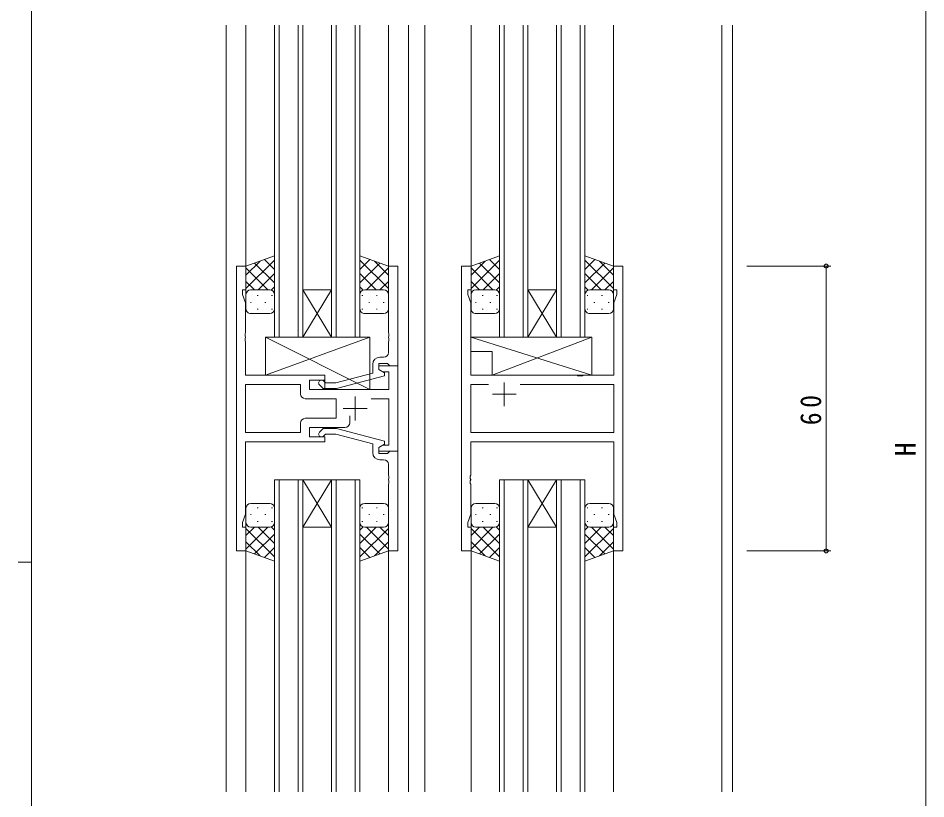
# Model space of a CAD drawing. Units: millimetres on the paper. Extents: x -420 to 373, y -297 to 267.
# Drawn here: x -420.5 to -229.3, y -47.9 to 116.6 of the extents above; entities that cross this region are included whole.
import ezdxf
from ezdxf.enums import TextEntityAlignment as Align

# ---------------------------------------------------------------- set-up
doc = ezdxf.new("R2010")
doc.units = ezdxf.units.MM
for name, color, linetype, lineweight in [('0-1_YKK_ZWAK', 7, 'Continuous', 9), ('0-3_YKK_11', 7, 'Continuous', 9), ('0-4_YKK_12', 2, 'Continuous', 9), ('0-5_YKK_13', 4, 'Continuous', 9), ('0-7_YKK_D', 6, 'Continuous', 9)]:
    doc.layers.add(name, color=color, linetype=linetype, lineweight=lineweight)
doc.styles.add('ＭＳ ゴシック', font='')
doc.styles.get('ＭＳ ゴシック').set_extended_font_data('MS Gothic')

msp = doc.modelspace()

# ---------------------------------------------------------------- linework, layer by layer
at = {"layer": '0-1_YKK_ZWAK'}
for p, q in [((-417.7, -260.6), (-417.7, 264.4)), ((-420.5, 1.9), (-417.7, 1.9))]:
    msp.add_line(p, q, dxfattribs=at)
at = {"layer": '0-3_YKK_11'}
for p, q in [((-374.514, 64.302), (-374.514, 4.302)), ((-372.514, 64.302), (-374.514, 64.302)), ((-372.514, 59.302), (-372.514, 64.302)), ((-342.514, 64.302), (-342.514, 50.26)), ((-340.514, 64.302), (-342.514, 64.302)), ((-340.514, 43.302), (-340.514, 64.302)), ((-327.114, 64.302), (-325.114, 64.302)), ((-327.114, 4.302), (-327.114, 64.302)), ((-325.114, 64.302), (-325.114, 59.302)), ((-295.114, 64.302), (-293.114, 64.302)), ((-295.114, 59.302), (-295.114, 64.302)), ((-293.114, 64.302), (-293.114, 4.302)), ((-373.214, 59.302), (-372.514, 59.302)), ((-373.214, 58.302), (-373.214, 59.302)), ((-325.814, 59.302), (-325.814, 58.302)), ((-325.114, 59.302), (-325.814, 59.302)), ((-294.414, 59.302), (-295.114, 59.302)), ((-294.414, 58.302), (-294.414, 59.302)), ((-372.584, 56.571), (-373.214, 58.302)), ((-325.814, 58.302), (-325.184, 56.571)), ((-295.044, 56.571), (-294.414, 58.302)), ((-372.584, 50.26), (-372.584, 56.571)), ((-325.184, 56.571), (-325.184, 41.302)), ((-295.044, 41.302), (-295.044, 56.571)), ((-372.704, 50.077), (-372.584, 50.26)), ((-372.704, 49.527), (-372.704, 50.077)), ((-342.514, 50.26), (-342.394, 50.077)), ((-342.394, 50.077), (-342.394, 49.527)), ((-372.584, 49.343), (-372.704, 49.527)), ((-372.704, 49.077), (-372.584, 49.26)), ((-372.704, 48.527), (-372.704, 49.077)), ((-372.584, 48.343), (-372.704, 48.527)), ((-372.584, 49.26), (-372.584, 49.343)), ((-372.584, 41.302), (-372.584, 48.343)), ((-342.394, 49.527), (-342.514, 49.343)), ((-342.514, 49.343), (-342.514, 49.26)), ((-342.514, 49.26), (-342.394, 49.077)), ((-342.394, 48.527), (-342.514, 48.343)), ((-342.514, 48.343), (-342.514, 46.102)), ((-342.394, 49.077), (-342.394, 48.527)), ((-343.514, 45.102), (-344.314, 45.102)), ((-345.814, 43.602), (-345.814, 41.781)), ((-344.514, 43.802), (-342.714, 43.802)), ((-344.514, 42.502), (-344.514, 43.802)), ((-344.514, 43.302), (-344.514, 42.502)), ((-340.514, 43.302), (-344.514, 43.302)), ((-343.314, 41.809), (-344.514, 42.502)), ((-344.514, 42.502), (-343.648, 42.002)), ((-342.714, 43.802), (-342.514, 43.602)), ((-342.514, 43.602), (-342.214, 43.302)), ((-342.214, 43.302), (-340.514, 43.302)), ((-340.514, 25.302), (-340.514, 43.302)), ((-355.914, 41.302), (-372.584, 41.302)), ((-359.114, 40.302), (-355.914, 40.302)), ((-359.114, 38.302), (-359.114, 40.302)), ((-355.914, 40.302), (-355.914, 41.302)), ((-345.814, 41.781), (-353.575, 39.702)), ((-353.417, 38.502), (-343.314, 41.209)), ((-343.648, 42.002), (-342.444, 42.002)), ((-343.314, 41.209), (-343.314, 41.809)), ((-342.444, 42.002), (-342.444, 38.302)), ((-325.184, 41.302), (-302.785, 41.302)), ((-302.785, 41.302), (-302.593, 41.159)), ((-302.593, 41.159), (-301.635, 41.159)), ((-301.635, 41.159), (-301.443, 41.302)), ((-301.443, 41.302), (-295.044, 41.302)), ((-372.584, 39.372), (-372.584, 29.232)), ((-361.044, 39.372), (-372.584, 39.372)), ((-361.044, 39.372), (-372.584, 39.372)), ((-361.044, 37.372), (-361.044, 39.372)), ((-342.444, 38.302), (-359.114, 38.302)), ((-357.038, 39.277), (-356.262, 38.502)), ((-356.262, 38.502), (-353.417, 38.502)), ((-355.765, 39.702), (-356.19, 40.126)), ((-353.575, 39.702), (-355.765, 39.702)), ((-325.184, 39.372), (-321.464, 39.372)), ((-325.184, 29.232), (-325.184, 39.372)), ((-318.114, 39.802), (-318.114, 34.802)), ((-314.763, 39.372), (-295.044, 39.372)), ((-314.763, 39.372), (-295.044, 39.372)), ((-295.044, 39.372), (-295.044, 29.232)), ((-353.514, 36.372), (-360.044, 36.372)), ((-353.514, 32.232), (-353.514, 36.372)), ((-349.514, 36.802), (-349.514, 31.802)), ((-346.163, 36.372), (-342.444, 36.372)), ((-342.444, 36.372), (-342.444, 26.602)), ((-315.614, 37.302), (-320.614, 37.302)), ((-352.014, 34.302), (-347.014, 34.302)), ((-350.664, 31.302), (-350.664, 32.74)), ((-361.044, 29.232), (-361.044, 31.232)), ((-360.044, 32.232), (-353.514, 32.232)), ((-372.584, 29.232), (-361.044, 29.232)), ((-359.114, 30.302), (-351.664, 30.302)), ((-359.114, 28.302), (-359.114, 30.302)), ((-357.038, 29.326), (-356.262, 30.102)), ((-356.262, 30.102), (-353.417, 30.102)), ((-355.765, 28.902), (-356.189, 28.477)), ((-353.575, 28.902), (-355.765, 28.902)), ((-345.813, 26.822), (-353.575, 28.902)), ((-353.417, 30.102), (-343.313, 27.394)), ((-295.044, 29.232), (-325.184, 29.232)), ((-372.584, 27.302), (-355.914, 27.302)), ((-372.584, 12.033), (-372.584, 27.302)), ((-355.914, 28.302), (-359.114, 28.302)), ((-355.914, 27.302), (-355.914, 28.302)), ((-345.813, 25.002), (-345.813, 26.822)), ((-343.313, 26.794), (-344.513, 26.102)), ((-343.313, 27.394), (-343.313, 26.794)), ((-325.184, 27.302), (-325.184, 20.26)), ((-295.044, 27.302), (-325.184, 27.302)), ((-295.044, 12.033), (-295.044, 27.302)), ((-343.648, 26.602), (-344.514, 26.102)), ((-344.514, 26.102), (-344.514, 25.302)), ((-344.514, 25.302), (-340.514, 25.302)), ((-344.513, 26.102), (-344.513, 24.802)), ((-342.444, 26.602), (-343.648, 26.602)), ((-342.713, 24.802), (-342.513, 25.002)), ((-342.513, 25.002), (-342.213, 25.302)), ((-342.213, 25.302), (-340.513, 25.302)), ((-340.513, 25.302), (-340.513, 4.302)), ((-344.513, 24.802), (-342.713, 24.802)), ((-343.513, 23.502), (-344.313, 23.502)), ((-342.513, 20.26), (-342.513, 22.502)), ((-342.393, 20.077), (-342.513, 20.26)), ((-342.513, 19.343), (-342.393, 19.527)), ((-342.513, 19.26), (-342.513, 19.343)), ((-342.393, 19.077), (-342.513, 19.26)), ((-342.393, 19.527), (-342.393, 20.077)), ((-325.184, 20.26), (-325.304, 20.077)), ((-325.304, 20.077), (-325.304, 19.527)), ((-325.304, 19.527), (-325.184, 19.343)), ((-325.184, 19.26), (-325.304, 19.077)), ((-325.184, 19.343), (-325.184, 19.26)), ((-342.513, 18.343), (-342.393, 18.527)), ((-342.513, 4.302), (-342.513, 18.343)), ((-342.393, 18.527), (-342.393, 19.077)), ((-325.304, 19.077), (-325.304, 18.527)), ((-325.304, 18.527), (-325.184, 18.343)), ((-325.184, 18.343), (-325.184, 12.033)), ((-373.214, 10.302), (-372.584, 12.033)), ((-325.184, 12.033), (-325.814, 10.302)), ((-294.414, 10.302), (-295.044, 12.033)), ((-373.214, 9.302), (-373.214, 10.302)), ((-325.814, 10.302), (-325.814, 9.302)), ((-294.414, 9.302), (-294.414, 10.302)), ((-372.514, 9.302), (-373.214, 9.302)), ((-372.514, 4.302), (-372.514, 9.302)), ((-325.814, 9.302), (-325.114, 9.302)), ((-325.114, 9.302), (-325.114, 4.302)), ((-295.114, 9.302), (-294.414, 9.302)), ((-295.114, 4.302), (-295.114, 9.302)), ((-374.514, 4.302), (-372.514, 4.302)), ((-340.513, 4.302), (-342.513, 4.302)), ((-325.114, 4.302), (-327.114, 4.302)), ((-293.114, 4.302), (-295.114, 4.302))]:
    msp.add_line(p, q, dxfattribs=at)
for centre, radius, start, end in [((-343.514, 46.102), 1, 270, 359.99998), ((-344.314, 43.602), 1.5, 90, 179.99998), ((-356.614, 39.702), 0.6, 44.99998, 225), ((-360.044, 37.372), 1, 180, 269.99998), ((-360.044, 31.232), 1, 90, 179.99998), ((-351.664, 31.302), 1, 270, 359.99998), ((-356.613, 28.902), 0.6, 134.99998, 315), ((-344.313, 25.002), 1.5, 180, 269.99998), ((-343.513, 22.502), 1, 0, 89.99998)]:
    msp.add_arc(centre, radius, start, end, dxfattribs=at)
at = {"layer": '0-4_YKK_12'}
for p, q in [((-376.712, 115.052), (-376.712, -46.448)), ((-372.512, 115.052), (-372.512, 64.302)), ((-366.514, 115.052), (-366.514, 49.301)), ((-365.514, 49.301), (-365.514, 115.052)), ((-361.514, 115.052), (-361.514, 49.301)), ((-360.514, 49.301), (-360.514, 115.052)), ((-354.514, 115.052), (-354.514, 49.301)), ((-353.514, 49.301), (-353.514, 115.052)), ((-349.514, 115.052), (-349.514, 49.301)), ((-348.514, 49.301), (-348.514, 115.052)), ((-342.512, 115.052), (-342.512, 64.302)), ((-338.312, 115.052), (-338.312, -46.448)), ((-334.812, 115.052), (-334.812, -46.448)), ((-325.112, 115.052), (-325.112, 64.302)), ((-319.114, 115.052), (-319.114, 49.301)), ((-318.114, 49.301), (-318.114, 115.052)), ((-314.114, 115.052), (-314.114, 49.301)), ((-313.114, 49.301), (-313.114, 115.052)), ((-307.114, 115.052), (-307.114, 49.301)), ((-306.114, 49.301), (-306.114, 115.052)), ((-302.114, 115.052), (-302.114, 49.301)), ((-301.114, 49.301), (-301.114, 115.052)), ((-295.112, 115.052), (-295.112, 64.302)), ((-272.312, 115.052), (-272.312, -46.448)), ((-270.012, 115.052), (-270.012, -46.448)), ((-354.514, 49.301), (-360.514, 59.301)), ((-360.514, 49.301), (-354.514, 59.301)), ((-360.514, 59.301), (-354.514, 59.301)), ((-307.114, 49.301), (-313.114, 59.301)), ((-313.114, 49.301), (-307.114, 59.301)), ((-313.114, 59.301), (-307.114, 59.301)), ((-366.514, 49.301), (-360.514, 49.301)), ((-360.514, 49.301), (-354.514, 49.301)), ((-354.514, 49.301), (-348.514, 49.301)), ((-319.114, 49.301), (-313.114, 49.301)), ((-313.114, 49.301), (-307.114, 49.301)), ((-307.114, 49.301), (-301.114, 49.301)), ((-360.514, 19.301), (-366.514, 19.301)), ((-366.514, 19.301), (-366.514, -46.448)), ((-365.514, -46.448), (-365.514, 19.301)), ((-361.514, 19.301), (-361.514, -46.448)), ((-354.514, 19.301), (-360.514, 9.301)), ((-360.514, 19.301), (-354.514, 9.301)), ((-360.514, 19.301), (-354.514, 19.301)), ((-360.514, -46.448), (-360.514, 19.301)), ((-348.514, 19.301), (-354.514, 19.301)), ((-354.514, 19.301), (-354.514, -46.448)), ((-353.514, -46.448), (-353.514, 19.301)), ((-349.514, 19.301), (-349.514, -46.448)), ((-348.514, -46.448), (-348.514, 19.301)), ((-313.114, 19.301), (-319.114, 19.301)), ((-319.114, 19.301), (-319.114, -46.448)), ((-318.114, -46.448), (-318.114, 19.301)), ((-314.114, 19.301), (-314.114, -46.448)), ((-307.114, 19.301), (-313.114, 9.301)), ((-313.114, 19.301), (-307.114, 9.301)), ((-313.114, 19.301), (-307.114, 19.301)), ((-313.114, -46.448), (-313.114, 19.301)), ((-301.114, 19.301), (-307.114, 19.301)), ((-307.114, 19.301), (-307.114, -46.448)), ((-306.114, -46.448), (-306.114, 19.301)), ((-302.114, 19.301), (-302.114, -46.448)), ((-301.114, -46.448), (-301.114, 19.301)), ((-360.514, 9.301), (-354.514, 9.301)), ((-313.114, 9.301), (-307.114, 9.301)), ((-372.512, 4.302), (-372.512, -46.448)), ((-342.512, 4.302), (-342.512, -46.448)), ((-325.112, 4.302), (-325.112, -46.448)), ((-295.112, 4.302), (-295.112, -46.448))]:
    msp.add_line(p, q, dxfattribs=at)
at = {"layer": '0-5_YKK_13'}
for p, q in [((-366.516, 66.444), (-372.516, 64.302)), ((-372.516, 59.57), (-366.516, 65.57)), ((-372.516, 62.398), (-369.555, 65.359)), ((-366.516, 63.579), (-368.627, 65.69)), ((-366.516, 58.08), (-366.516, 66.444)), ((-348.514, 66.444), (-342.514, 64.302)), ((-348.514, 58.08), (-348.514, 66.444)), ((-348.514, 63.579), (-346.402, 65.69)), ((-342.514, 59.57), (-348.514, 65.57)), ((-342.514, 62.398), (-345.475, 65.359)), ((-319.116, 66.444), (-325.116, 64.302)), ((-325.116, 59.57), (-319.116, 65.57)), ((-325.116, 62.398), (-322.155, 65.359)), ((-319.116, 63.579), (-321.227, 65.69)), ((-319.116, 58.08), (-319.116, 66.444)), ((-301.114, 66.444), (-295.114, 64.302)), ((-301.114, 58.08), (-301.114, 66.444)), ((-301.114, 63.579), (-299.002, 65.69)), ((-295.114, 59.57), (-301.114, 65.57)), ((-295.114, 62.398), (-298.075, 65.359)), ((-372.516, 64.302), (-372.516, 58.302)), ((-367.895, 59.301), (-372.516, 63.922)), ((-366.516, 60.75), (-370.711, 64.946)), ((-348.514, 60.75), (-344.318, 64.946)), ((-347.134, 59.301), (-342.514, 63.922)), ((-342.514, 64.302), (-342.514, 58.302)), ((-325.116, 64.302), (-325.116, 58.302)), ((-320.495, 59.301), (-325.116, 63.922)), ((-319.116, 60.75), (-323.311, 64.946)), ((-301.114, 60.75), (-296.918, 64.946)), ((-299.734, 59.301), (-295.114, 63.922)), ((-295.114, 64.302), (-295.114, 58.302)), ((-369.955, 59.302), (-366.516, 62.741)), ((-345.074, 59.302), (-348.514, 62.741)), ((-322.555, 59.302), (-319.116, 62.741)), ((-297.674, 59.302), (-301.114, 62.741)), ((-370.724, 59.302), (-372.516, 61.093)), ((-371.516, 59.302), (-367.916, 59.302)), ((-371.116, 59.302), (-367.516, 59.302)), ((-367.184, 59.245), (-366.516, 59.913)), ((-347.846, 59.245), (-348.514, 59.913)), ((-343.914, 59.302), (-347.514, 59.302)), ((-343.514, 59.302), (-347.114, 59.302)), ((-344.306, 59.302), (-342.514, 61.093)), ((-323.324, 59.302), (-325.116, 61.093)), ((-324.116, 59.302), (-320.516, 59.302)), ((-323.716, 59.302), (-320.116, 59.302)), ((-319.784, 59.245), (-319.116, 59.913)), ((-300.446, 59.245), (-301.114, 59.913)), ((-296.514, 59.302), (-300.114, 59.302)), ((-296.114, 59.302), (-299.714, 59.302)), ((-296.906, 59.302), (-295.114, 61.093)), ((-372.516, 55.302), (-372.516, 58.302)), ((-370.181, 58.08), (-369.981, 58.08)), ((-367.151, 58.08), (-366.951, 58.08)), ((-366.516, 58.302), (-366.516, 55.302)), ((-348.514, 58.302), (-348.514, 55.302)), ((-347.879, 58.08), (-348.079, 58.08)), ((-344.849, 58.08), (-345.049, 58.08)), ((-342.514, 55.302), (-342.514, 58.302)), ((-325.116, 55.302), (-325.116, 58.302)), ((-322.781, 58.08), (-322.581, 58.08)), ((-319.751, 58.08), (-319.551, 58.08)), ((-319.116, 58.302), (-319.116, 55.302)), ((-301.114, 58.302), (-301.114, 55.302)), ((-300.479, 58.08), (-300.679, 58.08)), ((-297.449, 58.08), (-297.649, 58.08)), ((-295.114, 55.302), (-295.114, 58.302)), ((-371.596, 56.665), (-371.396, 56.665)), ((-368.566, 56.665), (-368.366, 56.665)), ((-346.464, 56.665), (-346.664, 56.665)), ((-343.434, 56.665), (-343.634, 56.665)), ((-324.196, 56.665), (-323.996, 56.665)), ((-321.166, 56.665), (-320.966, 56.665)), ((-299.064, 56.665), (-299.264, 56.665)), ((-296.034, 56.665), (-296.234, 56.665)), ((-367.516, 54.302), (-371.516, 54.302)), ((-370.181, 55.25), (-369.981, 55.25)), ((-367.151, 55.25), (-366.951, 55.25)), ((-347.879, 55.25), (-348.079, 55.25)), ((-347.514, 54.302), (-343.514, 54.302)), ((-344.849, 55.25), (-345.049, 55.25)), ((-320.116, 54.302), (-324.116, 54.302)), ((-322.781, 55.25), (-322.581, 55.25)), ((-319.751, 55.25), (-319.551, 55.25)), ((-300.479, 55.25), (-300.679, 55.25)), ((-300.114, 54.302), (-296.114, 54.302)), ((-297.449, 55.25), (-297.649, 55.25)), ((-368.414, 49.302), (-346.414, 49.302)), ((-368.414, 41.302), (-368.414, 49.302)), ((-346.414, 38.302), (-368.414, 49.302)), ((-368.414, 41.302), (-346.414, 49.302)), ((-346.414, 49.302), (-346.414, 38.302)), ((-299.688, 49.301), (-325.184, 49.301)), ((-320.688, 41.302), (-299.688, 49.301)), ((-299.688, 49.301), (-299.688, 41.302)), ((-320.688, 46.301), (-325.184, 46.301)), ((-320.688, 46.301), (-320.688, 41.302)), ((-355.914, 41.302), (-368.414, 41.302)), ((-355.914, 38.302), (-355.914, 41.302)), ((-299.688, 41.302), (-320.688, 41.302)), ((-346.414, 38.302), (-355.914, 38.302)), ((-367.516, 14.302), (-371.516, 14.302)), ((-347.514, 14.302), (-343.514, 14.302)), ((-320.116, 14.302), (-324.116, 14.302)), ((-300.114, 14.302), (-296.114, 14.302)), ((-372.516, 13.302), (-372.516, 10.302)), ((-371.596, 11.938), (-371.396, 11.938)), ((-370.181, 13.353), (-369.981, 13.353)), ((-368.566, 11.938), (-368.366, 11.938)), ((-367.151, 13.353), (-366.951, 13.353)), ((-366.516, 10.302), (-366.516, 13.302)), ((-348.514, 10.302), (-348.514, 13.302)), ((-347.879, 13.353), (-348.079, 13.353)), ((-346.464, 11.938), (-346.664, 11.938)), ((-344.849, 13.353), (-345.049, 13.353)), ((-343.434, 11.938), (-343.634, 11.938)), ((-342.514, 13.302), (-342.514, 10.302)), ((-325.116, 13.302), (-325.116, 10.302)), ((-324.196, 11.938), (-323.996, 11.938)), ((-322.781, 13.353), (-322.581, 13.353)), ((-321.166, 11.938), (-320.966, 11.938)), ((-319.751, 13.353), (-319.551, 13.353)), ((-319.116, 10.302), (-319.116, 13.302)), ((-301.114, 10.302), (-301.114, 13.302)), ((-300.479, 13.353), (-300.679, 13.353)), ((-299.064, 11.938), (-299.264, 11.938)), ((-297.449, 13.353), (-297.649, 13.353)), ((-296.034, 11.938), (-296.234, 11.938)), ((-295.114, 13.302), (-295.114, 10.302)), ((-372.516, 4.302), (-372.516, 10.302)), ((-370.181, 10.523), (-369.981, 10.523)), ((-367.151, 10.523), (-366.951, 10.523)), ((-366.516, 10.523), (-366.516, 2.159)), ((-348.514, 10.523), (-348.514, 2.159)), ((-347.879, 10.523), (-348.079, 10.523)), ((-344.849, 10.523), (-345.049, 10.523)), ((-342.514, 4.302), (-342.514, 10.302)), ((-325.116, 4.302), (-325.116, 10.302)), ((-322.781, 10.523), (-322.581, 10.523)), ((-319.751, 10.523), (-319.551, 10.523)), ((-319.116, 10.523), (-319.116, 2.159)), ((-301.114, 10.523), (-301.114, 2.159)), ((-300.479, 10.523), (-300.679, 10.523)), ((-297.449, 10.523), (-297.649, 10.523)), ((-295.114, 4.302), (-295.114, 10.302)), ((-370.724, 9.302), (-372.516, 7.51)), ((-367.895, 9.302), (-372.516, 4.681)), ((-372.516, 9.033), (-366.516, 3.033)), ((-371.516, 9.302), (-367.916, 9.302)), ((-371.116, 9.302), (-367.516, 9.302)), ((-366.516, 7.853), (-370.711, 3.657)), ((-369.955, 9.302), (-366.516, 5.862)), ((-367.184, 9.358), (-366.516, 8.69)), ((-347.846, 9.358), (-348.514, 8.69)), ((-345.074, 9.302), (-348.514, 5.862)), ((-342.514, 9.033), (-348.514, 3.033)), ((-348.514, 7.853), (-344.318, 3.657)), ((-343.914, 9.302), (-347.514, 9.302)), ((-347.134, 9.302), (-342.514, 4.681)), ((-343.514, 9.302), (-347.114, 9.302)), ((-344.306, 9.302), (-342.514, 7.51)), ((-323.324, 9.302), (-325.116, 7.51)), ((-320.495, 9.302), (-325.116, 4.681)), ((-325.116, 9.033), (-319.116, 3.033)), ((-324.116, 9.302), (-320.516, 9.302)), ((-323.716, 9.302), (-320.116, 9.302)), ((-319.116, 7.853), (-323.311, 3.657)), ((-322.555, 9.302), (-319.116, 5.862)), ((-319.784, 9.358), (-319.116, 8.69)), ((-300.446, 9.358), (-301.114, 8.69)), ((-297.674, 9.302), (-301.114, 5.862)), ((-295.114, 9.033), (-301.114, 3.033)), ((-301.114, 7.853), (-296.918, 3.657)), ((-296.514, 9.302), (-300.114, 9.302)), ((-299.734, 9.302), (-295.114, 4.681)), ((-296.114, 9.302), (-299.714, 9.302)), ((-296.906, 9.302), (-295.114, 7.51)), ((-372.516, 6.205), (-369.555, 3.244)), ((-342.514, 6.205), (-345.475, 3.244)), ((-325.116, 6.205), (-322.155, 3.244)), ((-295.114, 6.205), (-298.075, 3.244)), ((-366.516, 2.159), (-372.516, 4.302)), ((-366.516, 5.025), (-368.627, 2.913)), ((-348.514, 5.025), (-346.402, 2.913)), ((-348.514, 2.159), (-342.514, 4.302)), ((-319.116, 2.159), (-325.116, 4.302)), ((-319.116, 5.025), (-321.227, 2.913)), ((-301.114, 5.025), (-299.002, 2.913)), ((-301.114, 2.159), (-295.114, 4.302))]:
    msp.add_line(p, q, dxfattribs=at)
msp.add_lwpolyline([(-299.688, 41.302), (-325.184, 49.301), (-325.184, 46.301)], dxfattribs=at)
for centre, start, end in [((-371.516, 58.302), 89.99998, 179.99998), ((-371.516, 58.302), 89.99998, 179.99998), ((-367.516, 58.302), 359.99998, 89.99998), ((-367.516, 58.302), 359.99998, 89.99998), ((-347.514, 58.302), 89.99998, 179.99998), ((-347.514, 58.302), 89.99998, 179.99998), ((-343.514, 58.302), 359.99998, 89.99998), ((-343.514, 58.302), 359.99998, 89.99998), ((-324.116, 58.302), 89.99998, 179.99998), ((-324.116, 58.302), 89.99998, 179.99998), ((-320.116, 58.302), 359.99998, 89.99998), ((-320.116, 58.302), 359.99998, 89.99998), ((-300.114, 58.302), 89.99998, 179.99998), ((-300.114, 58.302), 89.99998, 179.99998), ((-296.114, 58.302), 359.99998, 89.99998), ((-296.114, 58.302), 359.99998, 89.99998), ((-371.516, 55.302), 179.99998, 269.99998), ((-367.516, 55.302), 269.99998, 359.99998), ((-347.514, 55.302), 179.99998, 269.99998), ((-343.514, 55.302), 269.99998, 359.99998), ((-324.116, 55.302), 179.99998, 269.99998), ((-320.116, 55.302), 269.99998, 359.99998), ((-300.114, 55.302), 179.99998, 269.99998), ((-296.114, 55.302), 269.99998, 359.99998), ((-371.516, 13.302), 90, 180), ((-367.516, 13.302), 0, 90), ((-347.514, 13.302), 90, 180), ((-343.514, 13.302), 0, 90), ((-324.116, 13.302), 90, 180), ((-320.116, 13.302), 0, 90), ((-300.114, 13.302), 90, 180), ((-296.114, 13.302), 0, 90), ((-371.516, 10.302), 180, 270), ((-371.516, 10.302), 180, 270), ((-367.516, 10.302), 270, 0), ((-367.516, 10.302), 270, 0), ((-347.514, 10.302), 180, 270), ((-347.514, 10.302), 180, 270), ((-343.514, 10.302), 270, 0), ((-343.514, 10.302), 270, 0), ((-324.116, 10.302), 180, 270), ((-324.116, 10.302), 180, 270), ((-320.116, 10.302), 270, 0), ((-320.116, 10.302), 270, 0), ((-300.114, 10.302), 180, 270), ((-300.114, 10.302), 180, 270), ((-296.114, 10.302), 270, 0), ((-296.114, 10.302), 270, 0)]:
    msp.add_arc(centre, 1, start, end, dxfattribs=at)
at = {"layer": '0-7_YKK_D'}
for p, q in [((-229.315, 218.802), (-229.315, -167.198)), ((-267.012, 64.302), (-249.312, 64.302)), ((-250.312, 64.302), (-250.312, 4.302)), ((-267.012, 4.302), (-249.312, 4.302))]:
    msp.add_line(p, q, dxfattribs=at)
for centre in [(-250.312, 64.302), (-250.312, 4.302)]:
    msp.add_circle(centre, 0.425, dxfattribs=at)

# ---------------------------------------------------------------- texts
at = {"layer": '0-7_YKK_D', "color": 3, "style": 'ＭＳ ゴシック'}
msp.add_text('H', height=4.399, rotation=90, dxfattribs=at).set_placement((-230.115, 24.202), align=Align.BOTTOM_LEFT)
at = {"layer": '0-7_YKK_D', "color": 3, "insert": (-251.312, 30.782), "char_height": 4.399, "attachment_point": 7, "rotation": 90, "style": 'ＭＳ ゴシック'}
msp.add_mtext('\\T1.36;\\W0.9;60', dxfattribs=at)

doc.saveas('drawing.dxf')
